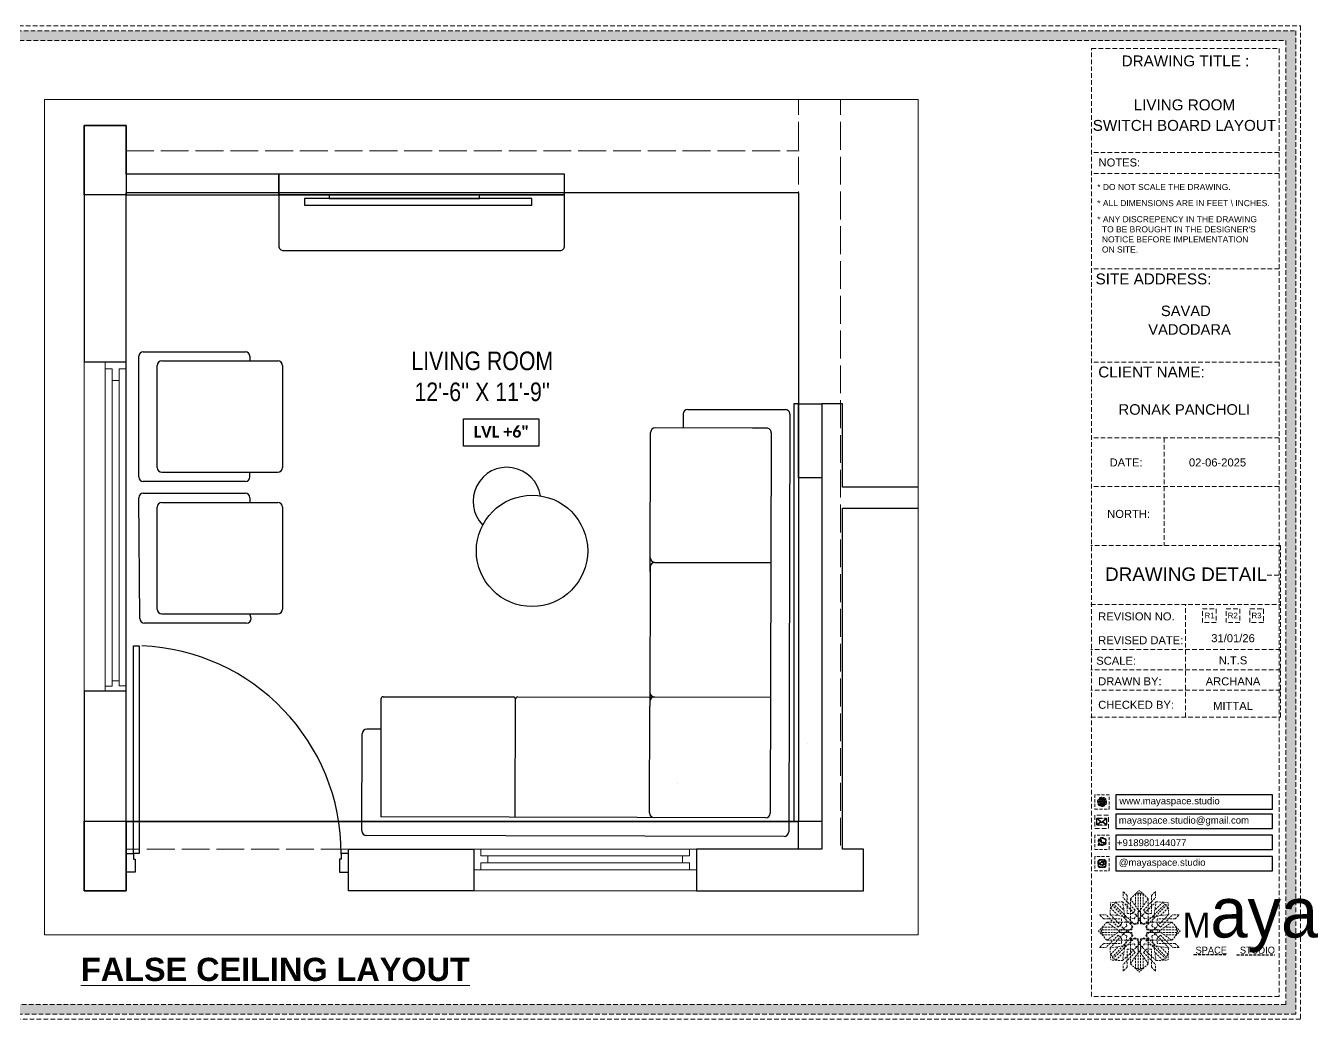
# Model space of a CAD drawing. Header units: millimetres. Extents: x 35877 to 3066687, y -650199 to -40525.
# Drawn here: x 148931.6 to 149210.2, y -179379.3 to -179165.2 of the extents above; entities that cross this region are included whole.
import ezdxf
from ezdxf.enums import TextEntityAlignment as Align

# ---------------------------------------------------------------- set-up
doc = ezdxf.new("R2010")
doc.units = ezdxf.units.MM
doc.header["$MEASUREMENT"] = 0
for name, pattern in [('ACAD_ISO02W100', [15, 12, -3]), ('DASHED', [0.75, 0.5, -0.25]), ('DASHEDX2', [1.5, 1, -0.5])]:
    doc.linetypes.add(name, pattern=pattern)
for name, color, linetype in [('AR DOOR', 40, 'Continuous'), ('AR ELE-5', 134, 'Continuous'), ('Labels and Texts', 8, 'Continuous')]:
    doc.layers.add(name, color=color, linetype=linetype)
for name, color, linetype, lineweight in [('COLUMN', 1, 'Continuous', 30), ('DIM.', 250, 'Continuous', 13), ('Dimension', 10, 'DASHEDX2', 20), ('FIRST FLOOR ( TEXT )', 7, 'Continuous', 9), ('FUR', 250, 'Continuous', 0), ('FURNITURE', 32, 'Continuous', 9), ('furniture dimensions', 1, 'DASHED', 0), ('GROUND FLOOR', 7, 'Continuous', 9), ('GROUND FLOOR  ( PLINE )', 251, 'Continuous', 30), ('GROUND FLOOR ( DW_RAIL )', 7, 'Continuous', 9), ('Labelling', 1, 'Continuous', 25), ('NAME PLATE', 7, 'Continuous', 25)]:
    doc.layers.add(name, color=color, linetype=linetype, lineweight=lineweight)
doc.styles.add('Arial', font='arial.ttf')
doc.styles.add('century g', font='GOTHIC.TTF')
doc.styles.add('KATHA', font='swissc.ttf')
doc.styles.get("Standard").update_dxf_attribs({"font": 'arial.ttf', "height": 6})

# ---------------------------------------------------------------- blocks, each defined once
blk = doc.blocks.new('*U20')
for points in [[(0, 0), (0, 1120), (30, 1120), (30, 0)], [(-40, 0), (0, 0), (0, -30), (10, -30), (10, -100), (-40, -100)], [(1160, 0), (1120, 0), (1120, -30), (1110, -30), (1110, -100), (1160, -100)]]:
    blk.add_lwpolyline(points, close=True)
at = {"layer": 'AR ELE-5', "linetype": 'ByBlock', "ltscale": 15}
blk.add_arc((-1.6, -0.7), 1121.6, 0.03474, 87.62699, dxfattribs=at)
blk = doc.blocks.new('FSFSF')
at = {"color": 42, "lineweight": 5, "true_color": 0xe0ac11}
for p, q in [((28600.03, 143.51), (28600.03, 140.16)), ((28602.15, 141.41), (28600.03, 143.51)), ((28603.86, 139.69), (28608.58, 144.08)), ((28607.9, 142.22), (28608.58, 142.85)), ((28613.31, 139.69), (28608.58, 144.08)), ((28609.27, 142.22), (28608.59, 142.85)), ((28615.02, 141.41), (28617.14, 143.51)), ((28617.14, 143.51), (28617.14, 140.16)), ((28593.19, 131.45), (28593.54, 137.71)), ((28593.39, 135), (28594.56, 136.12)), ((28599.8, 138.06), (28593.54, 137.71)), ((28595.12, 136.69), (28594.53, 136.69)), ((28594.56, 136.12), (28594.56, 136.71)), ((28605.17, 124.98), (28594.56, 136.12)), ((28596.24, 137.86), (28595.12, 136.69)), ((28606.27, 126.08), (28595.12, 136.69)), ((28596.24, 137.86), (28600.47, 133.65)), ((28601.03, 130), (28599.8, 138.06)), ((28599.8, 138.05), (28608.58, 129.56)), ((28606.47, 133.76), (28600.03, 140.16)), ((28602.15, 141.41), (28602.15, 131.95)), ((28603.86, 126.58), (28603.86, 139.69)), ((28603.86, 139.69), (28608.58, 133.02)), ((28607.9, 142.22), (28606.58, 142.22)), ((28606.58, 142.22), (28606.58, 135.84)), ((28607.9, 142.22), (28607.9, 126.58)), ((28613.31, 139.69), (28608.59, 133.02)), ((28617.37, 138.05), (28608.59, 129.56)), ((28609.27, 142.22), (28609.27, 126.58)), ((28609.27, 142.22), (28610.59, 142.22)), ((28610.59, 142.22), (28610.59, 135.84)), ((28610.7, 133.76), (28617.14, 140.16)), ((28610.9, 126.08), (28622.05, 136.69)), ((28612.02, 124.98), (28622.62, 136.12)), ((28613.31, 126.58), (28613.31, 139.69)), ((28615.02, 141.41), (28615.02, 131.95)), ((28616.14, 130), (28617.37, 138.06)), ((28620.93, 137.86), (28616.7, 133.65)), ((28617.37, 138.06), (28623.63, 137.71)), ((28620.93, 137.86), (28622.05, 136.69)), ((28622.05, 136.69), (28622.64, 136.69)), ((28622.62, 136.12), (28622.62, 136.71)), ((28623.8, 135), (28622.62, 136.12)), ((28624, 131.45), (28623.65, 137.71)), ((28587.73, 131.22), (28591.08, 131.22)), ((28589.84, 129.1), (28587.73, 131.22)), ((28589.84, 129.1), (28599.29, 129.1)), ((28597.49, 124.78), (28591.08, 131.22)), ((28593.19, 131.45), (28601.69, 122.67)), ((28601.25, 130.22), (28593.19, 131.45)), ((28593.39, 135), (28597.6, 130.78)), ((28599.29, 126.5), (28599.29, 129.1)), ((28605.86, 129.18), (28601.03, 130)), ((28602.07, 125.39), (28601.25, 130.22)), ((28604.75, 131.95), (28602.15, 131.95)), ((28606.47, 133.76), (28604.75, 131.95)), ((28605.86, 129.18), (28608.58, 133.02)), ((28607.9, 128.92), (28608.58, 129.56)), ((28611.31, 129.18), (28608.59, 133.02)), ((28609.27, 128.92), (28608.59, 129.56)), ((28610.7, 133.76), (28612.42, 131.95)), ((28611.31, 129.18), (28616.14, 130)), ((28612.42, 131.95), (28615.02, 131.95)), ((28615.12, 125.39), (28615.94, 130.22)), ((28623.99, 131.45), (28615.5, 122.67)), ((28615.94, 130.22), (28624, 131.45)), ((28627.34, 129.1), (28617.89, 129.1)), ((28617.89, 126.5), (28617.89, 129.1)), ((28623.8, 135), (28619.59, 130.78)), ((28619.7, 124.78), (28626.1, 131.22)), ((28629.45, 131.22), (28626.1, 131.22)), ((28627.34, 129.1), (28629.45, 131.22)), ((28591.56, 127.39), (28587.17, 122.66)), ((28591.56, 117.94), (28587.17, 122.66)), ((28589.03, 123.35), (28588.4, 122.67)), ((28589.03, 121.98), (28588.4, 122.65)), ((28589.03, 123.35), (28589.03, 124.67)), ((28589.03, 124.67), (28595.4, 124.67)), ((28589.03, 123.35), (28604.66, 123.35)), ((28604.66, 127.39), (28591.56, 127.39)), ((28591.56, 127.39), (28598.23, 122.67)), ((28591.56, 117.94), (28598.23, 122.65)), ((28593.19, 113.88), (28601.69, 122.65)), ((28597.49, 124.78), (28599.29, 126.5)), ((28602.07, 125.39), (28598.23, 122.67)), ((28602.07, 119.94), (28598.23, 122.65)), ((28602.33, 123.35), (28601.69, 122.67)), ((28602.33, 121.98), (28601.69, 122.65)), ((28602.33, 123.35), (28602.97, 122.67)), ((28602.33, 121.98), (28602.97, 122.65)), ((28605.17, 124.98), (28602.97, 122.67)), ((28605.17, 120.35), (28602.97, 122.65)), ((28603.68, 126.54), (28603.68, 127.39)), ((28604.66, 126.54), (28603.68, 126.54)), ((28604.71, 127.57), (28603.86, 127.57)), ((28607.9, 126.58), (28603.86, 126.58)), ((28604.66, 123.35), (28604.66, 127.39)), ((28604.7, 126.58), (28604.71, 127.57)), ((28606.27, 126.08), (28608.58, 128.27)), ((28607.9, 128.92), (28608.58, 128.27)), ((28609.27, 128.92), (28608.59, 128.27)), ((28610.9, 126.08), (28608.59, 128.27)), ((28609.27, 126.58), (28613.31, 126.58)), ((28612.02, 124.98), (28614.21, 122.67)), ((28612.02, 120.35), (28614.21, 122.65)), ((28612.46, 126.58), (28612.46, 127.57)), ((28612.46, 127.57), (28613.31, 127.57)), ((28612.52, 123.35), (28612.52, 127.39)), ((28612.52, 127.39), (28625.63, 127.39)), ((28612.52, 126.54), (28613.51, 126.54)), ((28628.16, 123.35), (28612.52, 123.35)), ((28613.51, 126.54), (28613.51, 127.39)), ((28614.85, 123.35), (28614.21, 122.67)), ((28614.85, 121.98), (28614.21, 122.65)), ((28614.85, 123.35), (28615.5, 122.67)), ((28614.85, 121.98), (28615.5, 122.65)), ((28615.12, 125.39), (28618.96, 122.67)), ((28615.12, 119.94), (28618.96, 122.65)), ((28623.99, 113.88), (28615.5, 122.65)), ((28619.7, 124.78), (28617.89, 126.5)), ((28625.63, 127.39), (28618.96, 122.67)), ((28625.63, 117.94), (28618.96, 122.65)), ((28628.16, 124.67), (28621.78, 124.67)), ((28625.63, 127.39), (28630.02, 122.66)), ((28625.63, 117.94), (28630.02, 122.66)), ((28628.16, 123.35), (28628.16, 124.67)), ((28628.16, 123.35), (28628.78, 122.67)), ((28628.16, 121.98), (28628.78, 122.65)), ((28589.84, 116.23), (28587.73, 114.11)), ((28589.03, 121.98), (28604.66, 121.98)), ((28589.03, 121.98), (28589.03, 120.66)), ((28589.03, 120.66), (28595.4, 120.66)), ((28589.84, 116.23), (28599.29, 116.23)), ((28597.49, 120.54), (28591.08, 114.11)), ((28604.66, 117.94), (28591.56, 117.94)), ((28605.17, 120.35), (28594.56, 109.2)), ((28606.27, 119.15), (28595.12, 108.54)), ((28597.49, 120.54), (28599.29, 118.83)), ((28599.29, 118.83), (28599.29, 116.23)), ((28599.8, 107.17), (28608.58, 115.67)), ((28605.86, 116.05), (28601.03, 115.23)), ((28602.07, 119.94), (28601.25, 115.1)), ((28604.66, 118.78), (28603.68, 118.78)), ((28603.68, 118.78), (28603.68, 117.94)), ((28607.9, 118.65), (28603.86, 118.65)), ((28603.86, 118.65), (28603.86, 105.54)), ((28604.71, 117.66), (28603.86, 117.66)), ((28604.66, 121.98), (28604.66, 117.94)), ((28604.7, 118.65), (28604.71, 117.66)), ((28605.86, 116.05), (28608.58, 112.21)), ((28606.27, 119.15), (28608.58, 116.96)), ((28607.9, 103.01), (28607.9, 118.65)), ((28607.9, 116.31), (28608.58, 116.96)), ((28607.9, 116.31), (28608.58, 115.67)), ((28610.9, 119.15), (28608.59, 116.96)), ((28609.27, 116.31), (28608.59, 116.96)), ((28609.27, 116.31), (28608.59, 115.67)), ((28611.31, 116.05), (28608.59, 112.21)), ((28617.37, 107.17), (28608.59, 115.67)), ((28609.27, 118.65), (28613.31, 118.65)), ((28609.27, 103.01), (28609.27, 118.65)), ((28610.9, 119.15), (28622.05, 108.54)), ((28611.31, 116.05), (28616.14, 115.23)), ((28612.02, 120.35), (28622.62, 109.2)), ((28612.46, 118.65), (28612.46, 117.66)), ((28612.46, 117.66), (28613.31, 117.66)), ((28612.52, 121.98), (28612.52, 117.94)), ((28628.16, 121.98), (28612.52, 121.98)), ((28612.52, 118.78), (28613.51, 118.78)), ((28612.52, 117.94), (28625.63, 117.94)), ((28613.31, 118.65), (28613.31, 105.54)), ((28613.51, 118.78), (28613.51, 117.94)), ((28615.12, 119.94), (28615.94, 115.1)), ((28619.7, 120.54), (28617.89, 118.83)), ((28617.89, 118.83), (28617.89, 116.23)), ((28627.34, 116.23), (28617.89, 116.23)), ((28619.7, 120.54), (28626.1, 114.11)), ((28628.16, 120.66), (28621.78, 120.66)), ((28627.34, 116.23), (28629.45, 114.11)), ((28628.16, 121.98), (28628.16, 120.66)), ((28587.73, 114.11), (28591.08, 114.11)), ((28601.25, 115.1), (28593.19, 113.87)), ((28593.19, 113.87), (28593.54, 107.62)), ((28593.39, 110.32), (28597.6, 114.55)), ((28593.39, 110.32), (28594.56, 109.2)), ((28594.56, 109.2), (28594.56, 108.61)), ((28596.24, 107.37), (28600.47, 111.58)), ((28601.03, 115.23), (28599.8, 107.17)), ((28606.47, 111.47), (28600.03, 105.07)), ((28602.15, 103.82), (28602.15, 113.27)), ((28604.75, 113.27), (28602.15, 113.27)), ((28603.86, 105.54), (28608.58, 112.21)), ((28606.47, 111.47), (28604.75, 113.27)), ((28606.58, 103.01), (28606.58, 109.38)), ((28613.31, 105.54), (28608.59, 112.21)), ((28610.59, 103.01), (28610.59, 109.38)), ((28610.7, 111.47), (28612.42, 113.27)), ((28610.7, 111.47), (28617.14, 105.07)), ((28612.42, 113.27), (28615.02, 113.27)), ((28615.02, 103.82), (28615.02, 113.27)), ((28615.94, 115.1), (28624, 113.87)), ((28616.14, 115.23), (28617.37, 107.17)), ((28620.93, 107.37), (28616.7, 111.58)), ((28623.8, 110.32), (28619.59, 114.55)), ((28623.8, 110.32), (28622.62, 109.2)), ((28622.62, 109.2), (28622.62, 108.61)), ((28624, 113.87), (28623.65, 107.62)), ((28629.45, 114.11), (28626.1, 114.11)), ((28599.8, 107.17), (28593.54, 107.52)), ((28595.12, 108.54), (28594.53, 108.54)), ((28596.24, 107.37), (28595.12, 108.54)), ((28600.03, 101.71), (28600.03, 105.07)), ((28602.15, 103.82), (28600.03, 101.71)), ((28603.86, 105.54), (28608.58, 101.15)), ((28607.9, 103.01), (28606.58, 103.01)), ((28607.9, 103.01), (28608.58, 102.38)), ((28613.31, 105.54), (28608.58, 101.15)), ((28609.27, 103.01), (28608.59, 102.38)), ((28609.27, 103.01), (28610.59, 103.01)), ((28615.02, 103.82), (28617.14, 101.71)), ((28617.14, 101.71), (28617.14, 105.07)), ((28617.37, 107.17), (28623.63, 107.52)), ((28620.93, 107.37), (28622.05, 108.54)), ((28622.05, 108.54), (28622.64, 108.54))]:
    blk.add_line(p, q, dxfattribs=at)
blk = doc.blocks.new('hgwg')
at = {"layer": 'Dimension', "true_color": 0xd39e00}
h = blk.add_hatch(color=42, dxfattribs=at)
h.dxf.hatch_style = 1
h.paths.add_polyline_path([(27505.71, 45.05), (27494.27, 45.05), (27494.27, 44.9), (27505.71, 44.9)])
h = blk.add_hatch(color=42, dxfattribs=at)
h.dxf.hatch_style = 1
h.paths.add_polyline_path([(27523.3, 44.9), (27509.68, 44.9), (27509.68, 44.75), (27523.3, 44.75)])
at = {"layer": 'Dimension', "color": 42, "true_color": 0xd39e00}
for p, q in [((27494.27, 45.05), (27505.71, 45.05)), ((27494.27, 44.9), (27494.27, 45.05)), ((27494.27, 44.9), (27505.71, 44.9)), ((27505.71, 45.05), (27505.71, 44.9)), ((27509.68, 44.9), (27523.3, 44.9)), ((27509.68, 44.9), (27509.68, 44.75)), ((27509.68, 44.75), (27523.3, 44.75)), ((27523.3, 44.75), (27523.3, 44.9))]:
    blk.add_line(p, q, dxfattribs=at)
at = {"layer": 'Dimension', "color": 42, "true_color": 0xd39e00, "attachment_point": 1}
for s, width, insert, char_height in [('{\\fCinzel|b0|i0|c0|p2;\\H1.5x;M\\fAmsterdam One|b0|i0|c0|p2;\\H2x;aya}', 85.3277, (27490.17, 69.17), 6), ('{\\fCinzel|b0|i0|c0|p0;SPACE     STUDIO}', 66.129, (27494.83, 47.86), 2.5)]:
    blk.add_mtext_dynamic_manual_height_columns(s, width=width, gutter_width=30, heights=[0], dxfattribs=dict(at, insert=insert, char_height=char_height))
blk = doc.blocks.new('aggerg')
at = {"layer": 'Dimension', "color": 42, "true_color": 0xd39e00}
blk.add_lwpolyline([(-1.41, 1.41), (1.41, 1.41), (1.41, -1.41), (-1.41, -1.41)], close=True, dxfattribs=at)
at = {"layer": 'NAME PLATE', "lineweight": 0, "insert": (-0.03, 0.62), "char_height": 1.151, "width": 2.2458, "attachment_point": 2, "style": 'Arial'}
blk.add_mtext('R3', dxfattribs=at)
blk = doc.blocks.new('QEGW4TG')
at = {"layer": 'Dimension', "true_color": 0x000000}
h = blk.add_hatch(color=18, dxfattribs=at)
h.dxf.hatch_style = 1
h.paths.add_polyline_path([(2.69, 1.93, 0.170513), (2.95, 1.97, 0.190337), (3.11, 2.18, 0.316231), (3.07, 2.28), (2.79, 2.37, 0.273721), (2.69, 2.34, 0.040749), (2.63, 2.27, -0.441282), (2.53, 2.25, -0.11828), (2.06, 2.64, -0.441282), (2.07, 2.74, 0.040749), (2.13, 2.81, 0.290083), (2.14, 2.92), (2.01, 3.18, 0.316231), (1.91, 3.2, 0.190337), (1.73, 3, 0.170513), (1.72, 2.74, 0.252784)], flags=0)
h.paths.add_polyline_path([(1.19, 1.98), (1.03, 1.3, 0.550912), (1.11, 1.23), (1.75, 1.39, 6.344125)])
h.paths.add_polyline_path([(1.81, 1.7), (1.4, 1.6), (1.5, 2.03, -9.071339)], flags=16)
h.paths.add_polyline_path([(3.11, 2.16, -0.17811), (2.95, 1.97, -0.170513), (2.69, 1.93, -0.252784), (1.72, 2.74, -0.170513), (1.73, 3, -0.17811), (1.89, 3.19, -0.370089), (2.01, 3.18), (2.14, 2.92, -0.307185), (2.13, 2.8, -0.041087), (2.06, 2.73, 0.321676), (2.05, 2.65, 0.126524), (2.55, 2.24, 0.312216), (2.62, 2.26, -0.041087), (2.68, 2.34, -0.290673), (2.79, 2.37), (3.07, 2.28, -0.370089)], flags=0)
h = blk.add_hatch(color=18, dxfattribs=at)
h.dxf.hatch_style = 1
h.paths.add_polyline_path([(2.79, 2.37, 0.273721), (2.69, 2.34, 0.040749), (2.63, 2.27, -0.441282), (2.53, 2.25, -0.11828), (2.06, 2.64, -0.441282), (2.07, 2.74, 0.040749), (2.13, 2.81, 0.290083), (2.14, 2.92), (2.01, 3.18, 0.316231), (1.91, 3.2, 0.190337), (1.73, 3, 0.170513), (1.72, 2.74, 0.252784), (2.69, 1.93, 0.170513), (2.95, 1.97, 0.190337), (3.11, 2.18, 0.316231), (3.07, 2.28)])
for p, q in [((1.19, 1.98), (1.03, 1.3)), ((1.1, 1.23), (1.75, 1.39)), ((1.5, 2.03), (1.4, 1.6)), ((1.4, 1.6), (1.81, 1.7)), ((2.01, 3.18), (2.14, 2.92)), ((3.07, 2.28), (2.8, 2.36))]:
    blk.add_line(p, q)
blk.add_lwpolyline([(0, 0), (4.68, 0), (4.68, 4.68), (0, 4.68)], close=True)
for centre, radius, start, end in [((1.09, 1.29), 0.0598, 164.8483, 282.1458), ((2.39, 2.56), 1.34, 241.4727, 205.6422), ((2.39, 2.56), 1.04, 235.9962, 210.8333), ((2.09, 2.87), 0.39, 159.7007, 198.4072), ((2.96, 3.23), 1.33, 201.4218, 258.1669), ((2.07, 2.87), 0.364, 118.9685, 159.3648), ((1.94, 3.12), 0.0896, 41.8985, 123.1344), ((2.11, 2.68), 0.066, 135.9932, 224.8892), ((1.67, 3.16), 0.586, 312.4617, 321.8728), ((3.12, 3.42), 1.31, 216.5455, 243.5279), ((2.05, 2.87), 0.104, 320.3924, 28.6971), ((2.57, 2.3), 0.066, 234.2482, 323.1441), ((3.11, 1.94), 0.586, 137.2645, 146.6756), ((2.76, 2.27), 0.104, 70.4402, 138.745), ((2.75, 2.31), 0.39, 260.7301, 299.4366), ((2.76, 2.29), 0.364, 299.7725, 340.1688), ((3.03, 2.2), 0.0896, 336.0029, 57.2388)]:
    blk.add_arc(centre, radius, start, end)
blk = doc.blocks.new('ASGERG')
at = {"layer": 'Dimension', "true_color": 0x000000}
h = blk.add_hatch(color=18, dxfattribs=at)
h.dxf.hatch_style = 1
h.paths.add_polyline_path([(0.99, 1.7, 0.353872), (1.69, 1.03), (2.96, 1.03, 0.353872), (3.66, 1.7), (3.66, 2.99, 0.353872), (2.96, 3.67), (1.69, 3.67, 0.353872), (0.99, 2.99)])
h.paths.add_polyline_path([(1.27, 2.97, -0.353872), (1.72, 3.4), (2.94, 3.4, -0.353872), (3.38, 2.97), (3.38, 1.72, -0.353872), (2.94, 1.3), (1.72, 1.3, -0.353872), (1.27, 1.72)], flags=16)
h.paths.add_polyline_path([(3.02, 2.35, -1), (1.64, 2.35, -1)], flags=0)
h.paths.add_polyline_path([(2.74, 2.35, -1), (1.92, 2.35, -1)], flags=0)
h.paths.add_polyline_path([(2.86, 3.02, -1), (3.19, 3.02, -1)], flags=0)
h.paths.add_polyline_path([(1.64, 2.35, 1), (3.02, 2.35, 1)], flags=0)
h = blk.add_hatch(color=18, dxfattribs=at)
h.dxf.hatch_style = 1
h.paths.add_polyline_path([(1.64, 2.35, 1), (3.02, 2.35, 1)])
h.paths.add_polyline_path([(2.74, 2.35, -1), (1.92, 2.35, -1)], flags=16)
h = blk.add_hatch(color=18, dxfattribs=at)
h.dxf.hatch_style = 1
h.paths.add_polyline_path([(3.19, 3.02, 1), (2.86, 3.02, 1)])
for p, q in [((0.99, 2.99), (0.99, 1.7)), ((1.27, 2.97), (1.27, 1.72)), ((1.69, 3.67), (2.96, 3.67)), ((1.69, 1.03), (2.96, 1.03)), ((2.94, 3.4), (1.72, 3.4)), ((2.94, 1.3), (1.72, 1.3)), ((3.38, 2.97), (3.38, 1.72)), ((3.66, 2.99), (3.66, 1.7))]:
    blk.add_line(p, q)
blk.add_lwpolyline([(0, 0), (4.68, 0), (4.68, 4.68), (0, 4.68)], close=True)
for centre, radius in [((2.33, 2.35), 0.694), ((2.33, 2.35), 0.414), ((3.02, 3.02), 0.168)]:
    blk.add_circle(centre, radius)
for centre, radius, start, end in [((1.76, 2.89), 0.778, 94.8631, 172.8127), ((1.76, 1.8), 0.778, 187.1873, 265.1369), ((1.76, 2.91), 0.491, 94.8631, 172.8127), ((1.76, 1.78), 0.491, 187.1873, 265.1369), ((2.9, 2.91), 0.491, 7.1873, 85.1369), ((2.9, 1.78), 0.491, 274.8631, 352.8127), ((2.89, 2.89), 0.778, 7.1873, 85.1369), ((2.89, 1.8), 0.778, 274.8631, 352.8127)]:
    blk.add_arc(centre, radius, start, end)
blk = doc.blocks.new('DTGWEGEARG')
at = {"layer": 'Dimension', "true_color": 0x000000}
h = blk.add_hatch(color=18, dxfattribs=at)
h.dxf.hatch_style = 1
h.paths.add_polyline_path([(3.83, 2.34, 1), (0.85, 2.34, 1)])
h.paths.add_polyline_path([(2.51, 1.01, 0.105795), (2.96, 1.58, -0.055205), (3.3, 1.41, -0.169822)], flags=16)
h.paths.add_polyline_path([(2.41, 1.12), (2.41, 1.69, -0.058279), (2.81, 1.63, -0.103353)], flags=16)
h.paths.add_polyline_path([(2.26, 1.13, -0.101741), (1.87, 1.63, -0.057171), (2.26, 1.69)], flags=16)
h.paths.add_polyline_path([(2.17, 1.01, -0.169822), (1.38, 1.41, -0.055205), (1.72, 1.58, 0.105795)], flags=16)
h.paths.add_polyline_path([(3.02, 1.72, 0.081336), (3.13, 2.27), (3.68, 2.27, -0.152069), (3.4, 1.52, 0.05687)], flags=16)
h.paths.add_polyline_path([(2.87, 1.77, 0.061945), (2.41, 1.84), (2.41, 2.27), (2.98, 2.27, -0.081344)], flags=16)
h.paths.add_polyline_path([(2.26, 1.84, 0.060923), (1.8, 1.77, -0.081344), (1.7, 2.27), (2.26, 2.27)], flags=16)
h.paths.add_polyline_path([(1.66, 1.72, 0.05687), (1.28, 1.52, -0.152069), (1, 2.27), (1.55, 2.27, 0.081336)], flags=16)
h.paths.add_polyline_path([(2.41, 2.42), (2.41, 2.83, 0.061945), (2.87, 2.91, -0.080009), (2.98, 2.42)], flags=16)
h.paths.add_polyline_path([(3.13, 2.42, 0.080116), (3.02, 2.96, 0.05687), (3.4, 3.16, 0.028258), (3.3, 3.27, -0.055205), (2.96, 3.1, 0.105795), (2.51, 3.67, -0.36029), (3.68, 2.42)], flags=16)
h.paths.add_polyline_path([(2.26, 2.42), (1.7, 2.42, -0.080009), (1.8, 2.91, 0.060923), (2.26, 2.84)], flags=16)
h.paths.add_polyline_path([(1.55, 2.42), (1, 2.42, -0.150466), (1.28, 3.16, 0.05687), (1.66, 2.96, 0.080116)], flags=16)
h.paths.add_polyline_path([(2.41, 2.98), (2.41, 3.56, -0.103353), (2.81, 3.05, -0.058279)], flags=16)
h.paths.add_polyline_path([(2.26, 2.99, -0.057171), (1.87, 3.05, -0.101741), (2.26, 3.55)], flags=16)
h.paths.add_polyline_path([(1.72, 3.1, -0.055205), (1.38, 3.27, -0.169822), (2.17, 3.67, 0.105795)], flags=16)
blk.add_lwpolyline([(0, 0), (4.68, 0), (4.68, 4.68), (0, 4.68)], close=True)
at = {"layer": 'Dimension', "color": 18, "true_color": 0x000000}
for p, q in [((1, 2.42), (1.55, 2.42)), ((1, 2.27), (1.55, 2.27)), ((1.7, 2.42), (2.26, 2.42)), ((1.7, 2.27), (2.26, 2.27)), ((2.26, 3.55), (2.26, 2.99)), ((2.26, 2.84), (2.26, 2.42)), ((2.26, 2.27), (2.26, 1.84)), ((2.26, 1.69), (2.26, 1.13)), ((2.41, 3.56), (2.41, 2.98)), ((2.41, 2.83), (2.41, 2.42)), ((2.41, 2.42), (2.98, 2.42)), ((2.41, 2.27), (2.98, 2.27)), ((2.41, 2.27), (2.41, 1.84)), ((2.41, 1.69), (2.41, 1.12)), ((3.13, 2.42), (3.68, 2.42)), ((3.13, 2.27), (3.68, 2.27))]:
    blk.add_line(p, q, dxfattribs=at)
blk.add_circle((2.34, 2.34), 1.49, dxfattribs=at)
for centre, radius, start, end in [((2.34, 2.34), 1.34, 142.3819, 176.6093), ((2.34, 2.34), 1.34, 183.0315, 217.6181), ((2.34, 4.74), 1.9, 236.1399, 249.1595), ((2.34, -0.06), 1.9, 110.8405, 123.8601), ((2.34, 2.34), 1.34, 97.3549, 135.9073), ((2.34, 4.74), 1.75, 236.7417, 249.3811), ((2.34, -0.06), 1.75, 110.6189, 123.2583), ((2.34, 2.34), 1.34, 224.0927, 262.6451), ((3.28, 2.34), 1.73, 159.0567, 177.3789), ((3.28, 2.34), 1.73, 182.3435, 200.9433), ((3.28, 2.34), 1.58, 158.8325, 177.1302), ((3.28, 2.34), 1.58, 182.5658, 201.1675), ((3.28, 2.34), 1.73, 129.9301, 154.0867), ((3.28, 2.34), 1.73, 205.9133, 230.0699), ((2.34, 4.74), 1.9, 253.6799, 267.6253), ((2.34, -0.06), 1.9, 92.3747, 106.3201), ((3.28, 2.34), 1.58, 130.1073, 153.3446), ((2.34, 4.74), 1.75, 254.3336, 267.422), ((2.34, -0.06), 1.75, 92.578, 105.6664), ((3.28, 2.34), 1.58, 206.6554, 229.8927), ((1.4, 2.34), 1.58, 26.6554, 50.2584), ((2.34, 4.74), 1.75, 272.3248, 285.6664), ((2.34, 4.74), 1.9, 272.1415, 286.3201), ((2.34, -0.06), 1.9, 73.6799, 87.8585), ((2.34, -0.06), 1.75, 74.3336, 87.6752), ((1.4, 2.34), 1.58, 309.7416, 333.3446), ((2.34, 2.34), 1.34, 3.3907, 82.6451), ((1.4, 2.34), 1.73, 25.9133, 50.0699), ((1.4, 2.34), 1.73, 309.9301, 334.0867), ((2.34, 2.34), 1.34, 277.3549, 315.9073), ((1.4, 2.34), 1.58, 2.8698, 21.1675), ((1.4, 2.34), 1.58, 338.8325, 357.4342), ((2.34, 4.74), 1.75, 290.6189, 303.2583), ((2.34, -0.06), 1.75, 56.7417, 69.3811), ((2.34, 4.74), 1.9, 290.8405, 303.8601), ((1.4, 2.34), 1.73, 2.6211, 20.9433), ((1.4, 2.34), 1.73, 339.0567, 357.6565), ((2.34, -0.06), 1.9, 56.1399, 69.1595), ((2.34, 2.34), 1.34, 322.3819, 356.9685)]:
    blk.add_arc(centre, radius, start, end, dxfattribs=at)

msp = doc.modelspace()

# ---------------------------------------------------------------- hatches: boundary and pattern name
at = {"layer": 'Dimension', "true_color": 0xd39e00, "transparency": 33554687}
h = msp.add_hatch(color=42, dxfattribs=at)
h.paths.add_polyline_path([(148904.141, -179166.23), (148904.141, -179378.257), (149205.368, -179378.257), (149205.368, -179166.23)])
h.paths.add_polyline_path([(148906.255, -179168.344), (149203.254, -179168.344), (149203.254, -179376.142), (148906.255, -179376.142)], flags=16)
at = {"layer": 'Dimension', "true_color": 0x000000, "transparency": 33554687}
h = msp.add_hatch(color=18, dxfattribs=at)
h.dxf.hatch_style = 1
h.paths.add_polyline_path([(149164.421, -179337.524, 0.4142136), (149164.646, -179337.3), (149164.646, -179336.178, 0.4142136), (149164.421, -179335.953), (149162.638, -179335.953, 0.4142136), (149162.413, -179336.178), (149162.413, -179337.3, 0.4142136), (149162.638, -179337.524)])
h.paths.add_polyline_path([(149163.695, -179336.848), (149164.52, -179337.399, -0.1989124), (149164.421, -179337.44), (149162.638, -179337.44, -0.1989124), (149162.539, -179337.399), (149163.364, -179336.848), (149163.529, -179337.003)], flags=16)
h.paths.add_polyline_path([(149163.529, -179336.888), (149162.622, -179336.038, -0.0287833), (149162.638, -179336.037), (149164.421, -179336.037, -0.0287833), (149164.437, -179336.038)], flags=16)
h.paths.add_polyline_path([(149163.758, -179336.789), (149164.519, -179336.077, -0.2024819), (149164.561, -179336.178), (149164.561, -179337.3, -0.043076), (149164.559, -179337.324)], flags=16)
h.paths.add_polyline_path([(149163.301, -179336.789), (149162.5, -179337.324, -0.043076), (149162.498, -179337.3), (149162.498, -179336.178, -0.2024819), (149162.54, -179336.077)], flags=16)

# ---------------------------------------------------------------- linework, layer by layer
at = {"color": 9, "lineweight": 30, "true_color": 0xc7c8ca, "transparency": 33554687, "elevation": -0.005}
for points in [[(149040.697, -179203.85), (149040.697, -179202.403), (148991.697, -179202.403), (148991.697, -179203.85)], [(149040.697, -179203.85), (149040.697, -179202.403), (148991.697, -179202.403), (148991.697, -179203.85)], [(149029.416, -179202.403), (149029.416, -179201.637), (148996.979, -179201.637), (148996.979, -179202.403)], [(149029.416, -179202.403), (149029.416, -179201.637), (148996.979, -179201.637), (148996.979, -179202.403)]]:
    msp.add_lwpolyline(points, close=True, dxfattribs=at)
at = {"color": 18, "true_color": 0x000000, "transparency": 33554687, "elevation": 0.238}
for points in [[(149166.587, -179334.009), (149200.34, -179334.009), (149200.34, -179330.924), (149166.587, -179330.924)], [(149166.587, -179338.219), (149200.34, -179338.219), (149200.34, -179335.134), (149166.587, -179335.134)], [(149166.603, -179342.71), (149200.34, -179342.71), (149200.34, -179339.625), (149166.603, -179339.625)], [(149166.587, -179347.309), (149200.34, -179347.309), (149200.34, -179344.224), (149166.587, -179344.224)]]:
    msp.add_lwpolyline(points, close=True, dxfattribs=at)
at = {"layer": 'COLUMN', "transparency": 33554687, "elevation": -0.005}
for points in [[(148944.197, -179186.637), (148953.197, -179186.637), (148953.197, -179201.637), (148944.197, -179201.637)], [(148944.197, -179336.637), (148953.197, -179336.637), (148953.197, -179351.637), (148944.197, -179351.637)]]:
    msp.add_lwpolyline(points, close=True, dxfattribs=at)
at = {"layer": 'Dimension', "color": 42, "true_color": 0xd39e00, "transparency": 33554687}
for p, q in [((149201.823, -179192.45, 0.238), (149161.347, -179192.45, 0.238)), ((149201.823, -179197.009, 0.238), (149161.347, -179197.009, 0.238)), ((149201.823, -179217.581, 0.238), (149161.347, -179217.581, 0.238)), ((149201.823, -179237.644, 0.238), (149161.347, -179237.644, 0.238)), ((149201.823, -179253.991, 0.238), (149161.347, -179253.991, 0.238)), ((149177.008, -179253.991, 0.238), (149177.008, -179277.228, 0.238)), ((149201.823, -179264.51, 0.238), (149161.347, -179264.51, 0.238)), ((149202.068, -179277.228, 0.238), (149161.222, -179277.228, 0.238)), ((149202.068, -179277.228, 0.238), (149202.068, -179314.225, 0.238)), ((149199.251, -179283.571, 0.238), (149202.068, -179283.571, 0.238)), ((149161.222, -179289.913, 0.238), (149202.068, -179289.913, 0.238)), ((149181.645, -179314.225, 0.238), (149181.645, -179289.913, 0.238)), ((149202.068, -179299.637, 0.238), (149161.222, -179299.637, 0.238)), ((149202.068, -179304.017, 0.238), (149161.222, -179304.017, 0.238)), ((149202.068, -179308.397, 0.238), (149161.222, -179308.397, 0.238)), ((149161.222, -179314.225, 0.238), (149202.068, -179314.225, 0.238))]:
    msp.add_line(p, q, dxfattribs=at)
at = {"layer": 'Dimension', "color": 18, "true_color": 0x000000, "transparency": 33554687}
for p, q in [((149162.413, -179336.178, 0.238), (149162.413, -179337.3, 0.238)), ((149162.498, -179336.178, 0.238), (149162.498, -179337.3, 0.238)), ((149162.5, -179337.324, 0.238), (149163.301, -179336.789, 0.238)), ((149162.539, -179337.399, 0.238), (149163.364, -179336.848, 0.238)), ((149162.54, -179336.077, 0.238), (149163.301, -179336.789, 0.238)), ((149162.622, -179336.038, 0.238), (149163.529, -179336.888, 0.238)), ((149162.638, -179335.953, 0.238), (149164.421, -179335.953, 0.238)), ((149162.638, -179336.037, 0.238), (149164.421, -179336.037, 0.238)), ((149162.638, -179337.44, 0.238), (149164.421, -179337.44, 0.238)), ((149162.638, -179337.524, 0.238), (149164.421, -179337.524, 0.238)), ((149163.364, -179336.848, 0.238), (149163.529, -179337.003, 0.238)), ((149163.529, -179336.888, 0.238), (149164.437, -179336.038, 0.238)), ((149163.529, -179337.003, 0.238), (149163.695, -179336.848, 0.238)), ((149164.52, -179337.399, 0.238), (149163.695, -179336.848, 0.238)), ((149163.758, -179336.789, 0.238), (149164.519, -179336.077, 0.238)), ((149164.559, -179337.324, 0.238), (149163.758, -179336.789, 0.238)), ((149164.561, -179336.178, 0.238), (149164.561, -179337.3, 0.238)), ((149164.646, -179336.178, 0.238), (149164.646, -179337.3, 0.238))]:
    msp.add_line(p, q, dxfattribs=at)
at = {"layer": 'Dimension', "color": 42, "true_color": 0xd39e00, "transparency": 33554687, "elevation": 0.238}
for points in [[(148903.084, -179165.173), (149206.425, -179165.173), (149206.425, -179379.314), (148903.084, -179379.314)], [(148904.141, -179166.23), (149205.368, -179166.23), (149205.368, -179378.257), (148904.141, -179378.257)], [(148906.255, -179168.344), (149203.254, -179168.344), (149203.254, -179376.142), (148906.255, -179376.142)], [(149161.347, -179374.403), (149161.347, -179170.084), (149201.823, -179170.084), (149201.823, -179374.403)], [(149185.261, -179290.854), (149188.241, -179290.854), (149188.241, -179293.834), (149185.261, -179293.834)], [(149190.366, -179290.854), (149193.347, -179290.854), (149193.347, -179293.834), (149190.366, -179293.834)]]:
    msp.add_lwpolyline(points, close=True, dxfattribs=at)
at = {"layer": 'Dimension', "transparency": 33554687, "elevation": 0.238}
msp.add_lwpolyline([(149162.061, -179338.242), (149164.995, -179338.242), (149164.995, -179335.309), (149162.061, -179335.309)], close=True, dxfattribs=at)
at = {"layer": 'Dimension', "color": 18, "true_color": 0x000000, "transparency": 33554687}
for centre, radius, start, end in [((149162.638, -179336.178, 0.238), 0.224, 90, 180), ((149162.638, -179337.3, 0.238), 0.224, 180, 270), ((149162.638, -179336.178, 0.238), 0.14, 134.21354, 180), ((149162.638, -179337.3, 0.238), 0.14, 180, 189.86619), ((149162.638, -179337.3, 0.238), 0.14, 224.99995, 270), ((149162.638, -179336.178, 0.238), 0.14, 90, 96.59481), ((149164.421, -179336.178, 0.238), 0.224, 0, 90), ((149164.421, -179336.178, 0.238), 0.14, 83.40519, 90), ((149164.421, -179337.3, 0.238), 0.224, 270, 0), ((149164.421, -179337.3, 0.238), 0.14, 270, 315.00005), ((149164.421, -179336.178, 0.238), 0.14, 0, 45.78646), ((149164.421, -179337.3, 0.238), 0.14, 350.13381, 0)]:
    msp.add_arc(centre, radius, start, end, dxfattribs=at)
at = {"layer": 'FUR', "transparency": 33554687}
msp.add_line((149100.066, -179319.949, -0.005), (149100.066, -179319.949, -0.005), dxfattribs=at)
msp.add_line((149100.066, -179319.949, -0.005), (149100.066, -179319.949, -0.005), dxfattribs=at)
at = {"layer": 'FUR', "color": 9, "lineweight": 30, "true_color": 0xc7c8ca, "transparency": 33554687}
msp.add_line((149072.101, -179328.495, -0.005), (149072.101, -179328.495, -0.005), dxfattribs=at)
at = {"layer": 'FURNITURE', "color": 9, "lineweight": 30, "true_color": 0xc7c8ca, "transparency": 33554687}
for p, q in [((148955.925, -179262.418, -0.005), (148955.925, -179236.418, -0.005)), ((148956.925, -179235.418, -0.005), (148978.925, -179235.418, -0.005)), ((148960.925, -179237.418, -0.005), (148985.925, -179237.418, -0.005)), ((148979.925, -179236.418, -0.005), (148979.925, -179237.418, -0.005)), ((148959.925, -179260.418, -0.005), (148959.925, -179238.418, -0.005)), ((148986.925, -179238.418, -0.005), (148986.925, -179260.418, -0.005)), ((149073.297, -179248.844, -0.005), (149073.289, -179251.844, -0.005)), ((149074.299, -179247.847, -0.005), (149095.299, -179247.901, -0.005)), ((149096.297, -179248.904, -0.005), (149096.062, -179338.948, -0.005)), ((149098.197, -179246.637, -0.005), (149097.197, -179246.637, -0.005)), ((149097.197, -179246.637, -0.005), (149097.197, -179336.638, -0.005)), ((149066.23, -179282.823, -0.005), (149066.299, -179252.823, -0.005)), ((149088.289, -179251.883, -0.005), (149067.302, -179251.826, -0.005)), ((149091.289, -179251.891, -0.005), (149088.289, -179251.883, -0.005)), ((149092.286, -179252.893, -0.005), (149092.072, -179334.938, -0.005)), ((148960.925, -179261.418, -0.005), (148963.925, -179261.418, -0.005)), ((148963.925, -179261.418, -0.005), (148985.925, -179261.418, -0.005)), ((148979.925, -179262.418, -0.005), (148979.925, -179261.418, -0.005)), ((148978.925, -179263.418, -0.005), (148956.925, -179263.418, -0.005)), ((148956.189, -179292.936, -0.005), (148955.925, -179266.918, -0.005)), ((148956.925, -179265.918, -0.005), (148978.925, -179265.918, -0.005)), ((148960.925, -179267.918, -0.005), (148985.925, -179267.918, -0.005)), ((148979.925, -179266.918, -0.005), (148979.925, -179267.918, -0.005)), ((148959.925, -179290.918, -0.005), (148959.925, -179268.918, -0.005)), ((148986.925, -179268.918, -0.005), (148986.925, -179290.918, -0.005)), ((149066.225, -179281.831, -0.005), (149066.155, -179311.812, -0.005)), ((149067.227, -179280.834, -0.005), (149092.214, -179280.901, -0.005)), ((148960.925, -179291.918, -0.005), (148963.925, -179291.918, -0.005)), ((148963.925, -179291.918, -0.005), (148985.925, -179291.918, -0.005)), ((148980.189, -179292.936, -0.005), (148979.925, -179291.918, -0.005)), ((148979.189, -179293.936, -0.005), (148957.189, -179293.936, -0.005)), ((149008.639, -179309.813, -0.005), (149036.707, -179309.832, -0.005)), ((149037.663, -179309.833, -0.005), (149092.133, -179309.871, -0.005)), ((149008.138, -179310.311, -0.005), (149008.138, -179335.714, -0.005)), ((149037.095, -179335.791, -0.005), (149037.164, -179310.327, -0.005)), ((149066.085, -179334.868, -0.005), (149066.155, -179311.812, -0.005)), ((149004.062, -179338.703, -0.005), (149004.116, -179317.809, -0.005)), ((149008.118, -179316.819, -0.005), (149005.118, -179316.811, -0.005)), ((148953.2, -179342.637, -0.005), (148953.197, -179336.655, -0.005)), ((148953.197, -179336.676, -0.005), (149098.197, -179336.676, -0.005)), ((149091.069, -179335.936, -0.005), (149008.138, -179335.714, -0.005)), ((149095.059, -179339.946, -0.005), (149005.059, -179339.706, -0.005))]:
    msp.add_line(p, q, dxfattribs=at)
at = {"layer": 'FURNITURE', "color": 18, "lineweight": 0, "true_color": 0x000000, "transparency": 33554687}
msp.add_lwpolyline([(148935.603, -179181.079), (149123.984, -179181.079), (149123.984, -179361.118), (148935.603, -179361.118)], close=True, dxfattribs=at)
at = {"layer": 'FURNITURE', "color": 9, "lineweight": 30, "true_color": 0xc7c8ca, "transparency": 33554687, "elevation": -0.005}
msp.add_lwpolyline([(149047.741, -179197.137), (148986.141, -179197.137), (148986.141, -179201.637), (149047.741, -179201.637)], close=True, dxfattribs=at)
msp.add_lwpolyline([(149047.741, -179212.637), (149047.741, -179201.637), (148986.141, -179201.637), (148986.141, -179212.637, 0.4142136), (148987.141, -179213.637), (149046.741, -179213.637, 0.4142136)], format="xyb", close=True, dxfattribs=at)
at = {"layer": 'FURNITURE', "color": 9, "lineweight": 30, "true_color": 0xc7c8ca, "transparency": 33554687}
msp.add_circle((149040.731, -179278.37, 0.064), 12, dxfattribs=at)
for centre, radius, start, end in [((148956.925, -179236.418, -0.005), 1, 90, 180), ((148960.925, -179238.418, -0.005), 1, 90, 180), ((148978.925, -179236.418, -0.005), 1, 0, 90), ((148985.925, -179238.418, -0.005), 1, 0, 90), ((149074.297, -179248.847, -0.005), 1, 89.852, 179.852), ((149095.297, -179248.901, -0.005), 1, 359.852, 89.852), ((149067.299, -179252.826, -0.005), 1, 89.852, 179.852), ((149091.286, -179252.891, -0.005), 1, 359.852, 89.852), ((148956.925, -179262.418, -0.005), 1, 180, 270), ((148960.925, -179260.418, -0.005), 1, 180, 270), ((148978.925, -179262.418, -0.005), 1, 270, 0), ((148985.925, -179260.418, -0.005), 1, 270, 0), ((149035.323, -179267.658, 0.064), 7.313, 9.04978, 224.53227), ((148956.925, -179266.918, -0.005), 1, 90, 180), ((148960.925, -179268.918, -0.005), 1, 90, 180), ((148978.925, -179266.918, -0.005), 1, 0, 90), ((148985.925, -179268.918, -0.005), 1, 0, 90), ((149067.224, -179281.834, -0.005), 1, 89.852, 179.852), ((149067.23, -179279.834, -0.005), 1, 179.852, 269.852), ((148957.189, -179292.936, -0.005), 1, 180, 270), ((148960.925, -179290.918, -0.005), 1, 180, 270), ((148979.189, -179292.936, -0.005), 1, 270, 0), ((148985.925, -179290.918, -0.005), 1, 270, 0), ((149008.638, -179310.313, -0.005), 0.5, 89.852, 179.852), ((149036.664, -179310.331, -0.005), 0.5, 359.852, 89.852), ((149037.664, -179310.333, -0.005), 0.5, 89.852, 179.852), ((149067.15, -179310.854, -0.005), 1, 89.852, 179.852), ((149067.155, -179308.854, -0.005), 1, 179.852, 269.852), ((149005.116, -179317.811, -0.005), 1, 89.852, 179.852), ((149067.085, -179334.871, -0.005), 1, 179.852, 269.852), ((149067.085, -179334.871, -0.005), 1, 179.852, 269.852), ((149091.072, -179334.936, -0.005), 1, 269.852, 359.852), ((149005.062, -179338.706, -0.005), 1, 179.852, 269.852), ((149095.062, -179338.946, -0.005), 1, 269.852, 359.852)]:
    msp.add_arc(centre, radius, start, end, dxfattribs=at)
at = {"layer": 'furniture dimensions', "color": 6, "linetype": 'Continuous', "lineweight": 30, "transparency": 33554687}
for p, q in [((148953.197, -179336.676, -0.005), (148953.197, -179201.137, -0.005)), ((149098.197, -179201.137, -0.005), (148953.197, -179201.137, -0.005)), ((149098.197, -179201.137, -0.005), (149098.197, -179336.676, -0.005)), ((149098.197, -179336.676, -0.005), (148953.197, -179336.676, -0.005))]:
    msp.add_line(p, q, dxfattribs=at)
at = {"layer": 'GROUND FLOOR', "transparency": 33554687}
for p, q in [((148986.141, -179197.137, -0.005), (148953.197, -179197.137, -0.005)), ((148986.141, -179197.137, -0.005), (148986.141, -179201.637, -0.005)), ((148953.197, -179201.637, -0.005), (148953.197, -179351.637, -0.005)), ((148986.141, -179201.637, -0.005), (148953.197, -179201.637, -0.005)), ((148953.197, -179201.637, -0.005), (148953.197, -179351.637, -0.005)), ((149013.197, -179201.637, -0.005), (148953.197, -179201.637, -0.005)), ((148944.197, -179237.637, -0.005), (148944.197, -179308.637, -0.005)), ((148953.197, -179237.637, -0.005), (148944.197, -179237.637, -0.005)), ((148953.197, -179308.637, -0.005), (148944.197, -179308.637, -0.005)), ((149103.197, -179342.637, -0.005), (149001.197, -179342.637, -0.005)), ((149001.197, -179342.637, -0.005), (149001.197, -179351.637, -0.005))]:
    msp.add_line(p, q, dxfattribs=at)
at = {"layer": 'GROUND FLOOR  ( PLINE )', "transparency": 33554687, "elevation": -0.005}
for points in [[(148953.197, -179201.637), (148986.141, -179201.637), (148986.141, -179197.137), (148953.197, -179197.137), (148953.197, -179186.637), (148944.197, -179186.637), (148944.197, -179237.637), (148953.197, -179237.637)], [(148953.197, -179308.637), (148944.197, -179308.637), (148944.197, -179351.637), (148953.197, -179351.637)], [(149001.197, -179342.637), (149028.197, -179342.637), (149028.197, -179351.637), (149001.197, -179351.637)]]:
    msp.add_lwpolyline(points, close=True, dxfattribs=at)
for points in [[(149123.984, -179264.637), (149107.697, -179264.637), (149107.697, -179246.637), (149103.197, -179246.637), (149103.197, -179342.637), (149076.197, -179342.637), (149076.197, -179351.637), (149107.697, -179351.637)], [(149107.697, -179342.637), (149107.697, -179269.137), (149123.984, -179269.137)], [(149107.697, -179351.637), (149107.697, -179351.637), (149112.197, -179351.637), (149112.197, -179342.637), (149107.697, -179342.637)]]:
    msp.add_lwpolyline(points, dxfattribs=at)
at = {"layer": 'GROUND FLOOR ( DW_RAIL )', "transparency": 33554687, "elevation": -0.005}
for points in [[(148953.197, -179308.637), (148953.197, -179307.44), (148951.697, -179307.44), (148951.697, -179306.373), (148950.197, -179306.373), (148950.197, -179241.637), (148951.697, -179241.637), (148951.697, -179239.137), (148953.197, -179239.137), (148953.197, -179237.637), (148948.697, -179237.637), (148948.697, -179239.137), (148950.197, -179239.137), (148950.197, -179241.637), (148951.697, -179241.637), (148951.697, -179306.373), (148950.197, -179306.373), (148950.197, -179307.509), (148948.697, -179307.509), (148948.697, -179308.637), (148953.197, -179308.637), (148953.197, -179237.637), (148948.697, -179237.637), (148948.697, -179308.637)], [(149028.197, -179342.637), (149076.197, -179342.637), (149076.197, -179351.637), (149028.197, -179351.637)], [(149076.197, -179342.637), (149074.697, -179342.637), (149074.697, -179344.137), (149073.197, -179344.137), (149073.197, -179345.637), (149031.197, -179345.637), (149031.197, -179344.137), (149029.697, -179344.137), (149029.697, -179342.637), (149028.197, -179342.637), (149028.197, -179347.137), (149029.697, -179347.137), (149029.697, -179345.637), (149031.197, -179345.637), (149031.197, -179344.137), (149073.197, -179344.137), (149073.197, -179345.637), (149074.697, -179345.637), (149074.697, -179347.137), (149076.197, -179347.137), (149076.197, -179342.637), (149028.197, -179342.637), (149028.197, -179347.137), (149076.197, -179347.137)]]:
    msp.add_lwpolyline(points, close=True, dxfattribs=at)
at = {"layer": 'Labelling', "color": 251, "linetype": 'ACAD_ISO02W100', "lineweight": 0, "ltscale": 0.5, "true_color": 0x636466, "transparency": 33554687}
for p, q in [((149098.197, -179341.887, -0.005), (149098.197, -179181.079, -0.005)), ((149107.197, -179341.887, -0.005), (149107.197, -179181.079, -0.005)), ((148953.197, -179192.137, -0.005), (149098.315, -179192.137, -0.005)), ((148953.197, -179201.137, -0.005), (149098.197, -179201.137, -0.005)), ((148953.197, -179201.137, -0.005), (149098.197, -179201.137, -0.005)), ((149001.197, -179342.637, -0.005), (148953.197, -179342.637, -0.005))]:
    msp.add_line(p, q, dxfattribs=at)
at = {"layer": 'Labelling', "lineweight": 30, "ltscale": 10, "transparency": 33554687, "elevation": -0.005}
for points in [[(149098.197, -179246.637), (149103.197, -179246.637), (149103.197, -179262.637), (149098.197, -179262.637)], [(149098.197, -179336.637), (149103.197, -179336.637), (149103.197, -179342.637), (149098.197, -179342.637)]]:
    msp.add_lwpolyline(points, close=True, dxfattribs=at)
at = {"layer": 'Labels and Texts', "color": 1, "lineweight": 30, "ltscale": 0.3, "transparency": 33554687}
msp.add_lwpolyline([(149025.92, -179249.885), (149042.165, -179249.885), (149042.165, -179255.779), (149025.92, -179255.779)], close=True, dxfattribs=at)

# ---------------------------------------------------------------- block references
at = {"layer": 'AR DOOR', "linetype": 'ByBlock', "lineweight": -2, "transparency": 33554687, "extrusion": (0, 0, -1), "xscale": -0.04000000000002399, "yscale": 0.04000000000002399, "zscale": -0.04000000000002399}
msp.add_blockref('*U20', (-148954.797, -179343.637, 0.005), dxfattribs=at)
at = {"layer": 'Dimension', "transparency": 33554687, "xscale": 0.6594516209993935, "yscale": 0.6594516209993935, "zscale": 0.6594516209993935}
msp.add_blockref('DTGWEGEARG', (149162.077, -179334.009, 0.238), dxfattribs=at)
at = {"layer": 'Dimension', "color": 42, "true_color": 0xd39e00, "transparency": 33554687}
for name, p, xscale, yscale, zscale in [('QEGW4TG', (149162.093, -179342.71, 0.238), 0.6594516209993935, 0.6594516209993935, 0.6594516209993935), ('ASGERG', (149162.077, -179347.309, 0.238), 0.6594516209993935, 0.6594516209993935, 0.6594516209993935), ('FSFSF', (137434.583, -179410.664, 0.238), 0.4102641453670918, 0.4102641453670918, 0.4102641453670918), ('hgwg', (132722.187, -179392.347, 0.238), 0.5987153887621673, 0.5987153887621673, 0.5987153887621673)]:
    msp.add_blockref(name, p, dxfattribs=dict(at, xscale=xscale, yscale=yscale, zscale=zscale))
at = {"layer": 'NAME PLATE', "transparency": 33554687, "xscale": 1.057034869516751, "yscale": 1.057034869516751, "zscale": 1.057034869516751}
msp.add_blockref('aggerg', (149196.962, -179292.344, 0.238), dxfattribs=at)

# ---------------------------------------------------------------- texts
at = {"color": 18, "true_color": 0x000000, "transparency": 33554687, "char_height": 1.47451, "attachment_point": 1}
for s, width, gutter_width, insert in [('www.mayaspace.studio', 9.902, 8.283, (149167.349, -179331.526, 0.238)), ('mayaspace.studio@gmail.com', 6.17756, 5.167, (149167.231, -179335.686, 0.238)), ('+918980144077', 24.08958, 5.167, (149166.85, -179340.536, 0.238)), ('@mayaspace.studio', 6.17756, 5.167, (149167.231, -179344.775, 0.238))]:
    msp.add_mtext_dynamic_manual_height_columns(s, width=width, gutter_width=gutter_width, heights=[0], dxfattribs=dict(at, insert=insert))
at = {"layer": 'DIM.', "color": 1, "transparency": 33554687, "insert": (148943.491, -179366.084, 0.307), "char_height": 5, "attachment_point": 1}
msp.add_mtext_dynamic_manual_height_columns('{\\fArial|b1|i0|c0|p34;\\LFALSE CEILING LAYOUT}', width=111.55884, gutter_width=1, heights=[0], dxfattribs=at)
at = {"layer": 'FIRST FLOOR ( TEXT )', "transparency": 33554687, "insert": (149029.997, -179240.76, -0.005), "char_height": 4, "attachment_point": 5, "style": 'KATHA'}
msp.add_mtext("LIVING ROOM\\P12'-6'' X 11'-9''", dxfattribs=at)
at = {"layer": 'NAME PLATE', "transparency": 33554687, "style": 'Arial'}
for s, height, p in [('DRAWING TITLE : ', 2.34819, (149182.065, -179173.908, 0.238)), ('LIVING ROOM', 2.34819, (149181.373, -179183.381, 0.238)), ('SWITCH BOARD LAYOUT', 2.34819, (149181.383, -179187.809, 0.238)), ('NOTES:', 1.7253, (149167.351, -179195.491, 0.238)), ('SITE ADDRESS:', 2.34819, (149174.714, -179220.908, 0.238)), (' SAVAD ', 2.27, (149181.684, -179227.749, 0.13)), ('VADODARA', 2.27, (149182.48, -179231.763, 0.13)), ('CLIENT NAME:', 2.34819, (149174.286, -179240.971, 0.238)), ('RONAK PANCHOLI    ', 2.26996, (149183.126, -179249.012, 0.13)), ('DATE:', 1.7253, (149168.798, -179260.16, 0.238)), ('02-06-2025', 1.7253, (149188.516, -179260.16, 0.238)), ('NORTH:', 1.7253, (149169.349, -179271.252, 0.238)), ('DRAWING DETAIL', 2.90312, (149181.741, -179284.83, 0.238)), ('REVISION NO.', 1.72534, (149171.026, -179293.351, 0.238)), ('REVISED DATE: ', 1.72534, (149172.299, -179298.496, 0.238)), ('SCALE:', 1.7253, (149166.657, -179302.908, 0.238)), ('DRAWN BY:', 1.7253, (149169.619, -179307.342, 0.238)), ('ARCHANA', 1.7253, (149191.857, -179307.349, 0.238)), ('CHECKED BY:', 1.72534, (149170.96, -179312.404, 0.238)), ('MITTAL', 1.7253, (149191.857, -179312.633, 0.238))]:
    msp.add_text(s, height=height, dxfattribs=at).set_placement(p, align=Align.CENTER)
for s, p in [('R1', (149185.717, -179292.906, 0.238)), ('R2', (149190.712, -179292.906, 0.238))]:
    msp.add_text(s, height=1.2163, dxfattribs=at).set_placement(p)
at = {"layer": 'NAME PLATE', "transparency": 33554687, "char_height": 1.30493, "width": 50.41613, "attachment_point": 1, "style": 'Arial'}
for s, insert in [('* DO NOT SCALE THE DRAWING.', (149162.583, -179199.267, 0.238)), ('* ALL DIMENSIONS ARE IN FEET \\\\ INCHES.', (149162.583, -179202.738, 0.238)), ("* ANY DISCREPENCY IN THE DRAWING \\P  TO BE BROUGHT IN THE DESIGNER'S\\P  NOTICE BEFORE IMPLEMENTATION \\P  ON SITE.", (149162.583, -179206.208, 0.238))]:
    msp.add_mtext(s, dxfattribs=dict(at, insert=insert))
at = {"layer": 'NAME PLATE', "color": 251, "true_color": 0x636466, "transparency": 33554687, "insert": (149034.122, -179252.697), "char_height": 2.5, "attachment_point": 5, "style": 'century g'}
msp.add_mtext_dynamic_manual_height_columns('{\\fCalibri|b1|i0|c0|p34;\\C256;\\c0;LVL +6"}', width=51.71911, gutter_width=1, heights=[0], dxfattribs=at)
at = {"layer": 'NAME PLATE', "lineweight": 0, "transparency": 33554687, "char_height": 1.7253, "attachment_point": 2, "style": 'Arial'}
for s, insert, width in [('31/01/26', (149191.857, -179296.321, 0.238), 14.9521), ('N.T.S', (149191.857, -179301.097, 0.238), 3.3674)]:
    msp.add_mtext(s, dxfattribs=dict(at, insert=insert, width=width))

doc.saveas('drawing.dxf')
